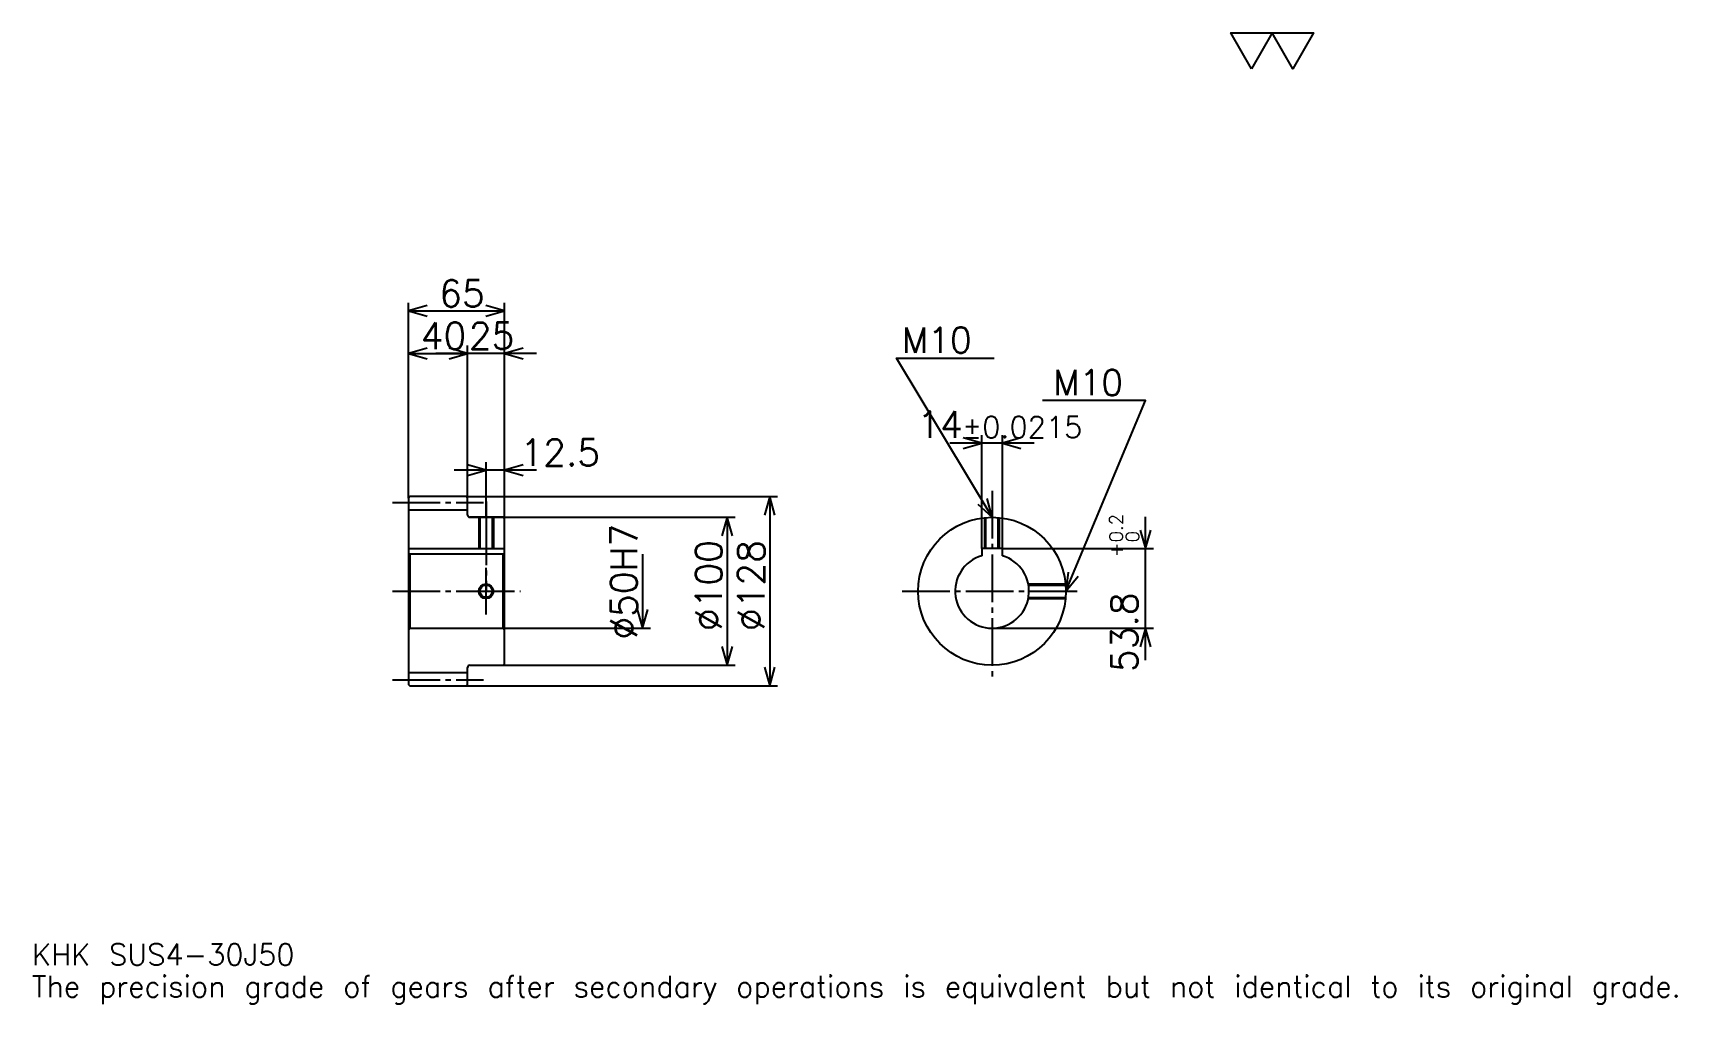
# Model space of a CAD drawing. Extents: x 36 to 1149, y 13 to 670.
import ezdxf

# ---------------------------------------------------------------- set-up
doc = ezdxf.new("R2010")
doc.units = 0
doc.linetypes.add('DASHDOT', pattern=[43.04348, 32.282609, -3.586957, 3.586957, -3.586957])
doc.layers.get('0').update_dxf_attribs({"linetype": 'CONTINUOUS'})
doc.layers.add('DASHDOT', color=6, linetype='DASHDOT')
doc.styles.add('KANJI', font='TXT', dxfattribs={"bigfont": 'BIGFONT'})

msp = doc.modelspace()

# ---------------------------------------------------------------- linework, layer by layer
at = {"color": 5}
for p, q in [((290.543457, 356.336975), (290.543457, 487.260895)), ((290.543457, 481.880463), (355.543457, 481.880463)), ((355.543457, 356.336975), (355.543457, 487.260895)), ((330.543457, 356.336975), (330.543457, 458.565247)), ((290.543457, 453.184814), (330.543457, 453.184814)), ((377.065186, 453.184814), (309.021729, 453.184814)), ((713.847778, 392.554382), (656.804321, 392.554382)), ((678.32605, 321.136963), (678.32605, 397.934814)), ((692.32605, 321.136963), (692.32605, 397.934814)), ((343.043457, 356.336975), (343.043457, 379.652191)), ((377.065186, 374.271759), (321.521729, 374.271759)), ((290.543457, 355.336975), (290.543457, 356.336975)), ((329.543457, 356.336975), (355.543457, 356.336975)), ((330.543457, 355.336975), (330.543457, 356.336975)), ((343.043457, 342.336975), (343.043457, 356.336975)), ((343.043457, 342.336975), (343.043457, 356.336975)), ((355.543457, 356.336975), (540.271729, 356.336975)), ((355.543457, 341.336975), (355.543457, 356.336975)), ((534.891296, 356.336975), (534.891296, 228.336975)), ((332.043457, 342.336975), (355.543457, 342.336975)), ((355.543457, 342.336975), (511.57605, 342.336975)), ((506.195618, 342.336975), (506.195618, 242.336975)), ((789.130432, 245.815231), (789.130432, 342.658722)), ((448.804321, 317.336975), (448.804321, 267.336975)), ((692.32605, 321.136963), (794.510864, 321.136963)), ((355.543457, 267.336975), (454.184753, 267.336975)), ((685.32605, 267.336975), (794.510864, 267.336975)), ((332.043457, 242.336975), (355.543457, 242.336975)), ((355.543457, 242.336975), (511.57605, 242.336975)), ((329.543457, 228.336975), (355.543457, 228.336975)), ((355.543457, 228.336975), (540.271729, 228.336975))]:
    msp.add_line(p, q, dxfattribs=at)
at = {"color": 4}
for p, q in [((290.543457, 347.336975), (330.543457, 347.336975)), ((290.543457, 321.136963), (355.543457, 321.136963)), ((291.543457, 317.336975), (291.543457, 267.336975)), ((354.543457, 317.336975), (355.543457, 318.336975)), ((354.543457, 267.336975), (355.543457, 266.336975)), ((290.543457, 237.336975), (330.543457, 237.336975))]:
    msp.add_line(p, q, dxfattribs=at)
at = {"color": 7}
msp.add_lwpolyline([(860.869568, 645.652161), (846.880432, 669.899963), (902.836975, 669.899963), (888.847839, 645.652161), (874.858704, 669.899963), (860.869568, 645.652161)], dxfattribs=at)
at = {"color": 5}
for points in [[(303.097809, 485.467407), (290.543457, 481.880463), (303.097809, 478.293518)], [(342.989105, 478.293518), (355.543457, 481.880463), (342.989105, 485.467407)], [(303.097809, 456.771759), (290.543457, 453.184814), (303.097809, 449.597839)], [(317.989105, 449.597839), (330.543457, 453.184814), (317.989105, 456.771759)], [(317.989105, 449.597839), (330.543457, 453.184814), (317.989105, 456.771759)], [(368.097809, 456.771759), (355.543457, 453.184814), (368.097809, 449.597839)], [(685.32605, 342.336975), (620.760864, 449.945679), (686.760864, 449.945679)], [(735.32605, 292.336975), (789.130371, 421.25), (719.543457, 421.25)], [(665.771729, 388.967407), (678.32605, 392.554382), (665.771729, 396.141327)], [(704.880432, 396.141327), (692.32605, 392.554382), (704.880432, 388.967407)], [(330.489105, 370.684814), (343.043457, 374.271759), (330.489105, 377.858704)], [(368.097809, 377.858704), (355.543457, 374.271759), (368.097809, 370.684814)], [(538.478271, 343.782623), (534.891296, 356.336975), (531.304321, 343.782623)], [(675.791138, 351.256775), (685.32605, 342.336975), (681.942749, 354.947723)], [(509.782593, 329.782623), (506.195618, 342.336975), (502.608673, 329.782623)], [(785.543457, 333.691315), (789.130432, 321.136963), (792.717407, 333.691315)], [(736.85144, 305.304291), (735.32605, 292.336975), (743.471802, 302.541138)], [(445.217346, 279.891327), (448.804321, 267.336975), (452.391296, 279.891327)], [(792.717407, 254.782623), (789.130432, 267.336975), (785.543457, 254.782623)], [(502.608673, 254.891327), (506.195618, 242.336975), (509.782593, 254.891327)], [(531.304321, 240.891327), (534.891296, 228.336975), (538.478271, 240.891327)]]:
    msp.add_lwpolyline(points, dxfattribs=at)
at = {"color": 4}
for points in [[(330.543457, 343.836975), (330.543457, 355.336975), (329.543457, 356.336975), (291.543457, 356.336975), (290.543457, 355.336975), (290.543457, 266.336975)], [(332.043457, 242.336975), (354.543457, 242.336975), (355.543457, 243.336975), (355.543457, 341.336975), (354.543457, 342.336975), (332.043457, 342.336975)], [(338.043457, 342.336975), (338.043457, 321.136963)], [(338.853455, 342.336975), (338.853455, 321.136963)], [(347.233459, 342.336975), (347.233459, 321.136963)], [(348.043457, 342.336975), (348.043457, 321.136963)], [(680.32605, 321.136963), (680.32605, 342.086334)], [(681.136108, 321.136963), (681.136108, 342.161102)], [(689.516113, 321.136963), (689.516113, 342.161102)], [(690.32605, 321.136963), (690.32605, 342.086334)], [(290.543457, 266.336975), (291.543457, 267.336975), (354.543457, 267.336975), (354.543457, 317.336975), (291.543457, 317.336975), (290.543457, 318.336975)], [(692.32605, 316.336975), (692.32605, 321.136963), (678.32605, 321.136963), (678.32605, 316.336975)], [(709.820984, 297.336975), (735.075439, 297.336975)], [(709.972473, 296.526978), (735.150208, 296.526978)], [(709.820984, 287.336975), (735.075439, 287.336975)], [(709.972473, 288.146973), (735.150208, 288.146973)], [(290.543457, 266.336975), (290.543457, 229.336975), (291.543457, 228.336975), (329.543457, 228.336975), (330.543457, 229.336975), (330.543457, 240.836975)]]:
    msp.add_lwpolyline(points, dxfattribs=at)
for centre, radius in [((685.32605, 292.336975), 50), ((343.043457, 292.336975), 4.19)]:
    msp.add_circle(centre, radius, dxfattribs=at)
at = {"color": 7}
msp.add_circle((343.043457, 292.336975), 5, dxfattribs=at)
at = {"color": 4}
for centre, radius, start, end in [((332.043457, 343.836975), 1.5, 180, 270), ((685.32605, 292.336975), 25, 106.260204555, 73.739795445), ((332.043457, 240.836975), 1.5, 90, 180)]:
    msp.add_arc(centre, radius, start, end, dxfattribs=at)
at = {"layer": 'DASHDOT', "color": 7}
for p, q in [((685.32605, 360.271759), (685.32605, 231.576111)), ((279.782593, 352.336975), (341.304321, 352.336975)), ((343.043457, 342.336975), (343.043457, 292.336975)), ((279.782593, 292.336975), (366.304321, 292.336975)), ((624.565186, 292.336975), (746.086914, 292.336975)), ((279.782593, 232.336975), (341.304321, 232.336975))]:
    msp.add_line(p, q, dxfattribs=at)
for points in [[(343.043457, 353.097839), (343.043457, 310.376099)], [(343.043457, 276.576111), (343.043457, 308.097839)], [(327.282593, 292.336975), (358.804321, 292.336975)]]:
    msp.add_lwpolyline(points, dxfattribs=at)

# ---------------------------------------------------------------- texts
at = {"color": 7, "style": 'KANJI'}
for s, height, p in [('65', 17.934783, (311.385864, 484.750031)), ('40', 17.934783, (298.885834, 456.054382)), ('25', 17.934783, (331.385864, 456.054382)), ('M10', 17.217392, (624.347778, 453.532623)), ('M10', 17.217392, (726.717346, 424.836975)), ('14', 17.934783, (634.854065, 396.141327)), ('%%p0.0215', 14.347826, (665.161621, 396.141327)), ('12.5', 17.934783, (366.304321, 377.141327)), ('KHK SUS4-30J50', 14.347826, (35.869564, 39.45652)), ('The precision grade of gears after secondary operations is equivalent but not identical to its original grade.', 14.347826, (35.869564, 17.934782))]:
    msp.add_text(s, height=height, dxfattribs=at).set_placement(p)
for s, height, p in [('%%c50H7', 17.934783, (445.217346, 259.605988)), ('0.2', 8.967391, (773.706543, 325.390808)), ('%%c100', 17.934783, (502.608673, 265.434814)), ('%%c128', 17.934783, (531.304321, 265.434814)), ('+', 8.967391, (773.706543, 315.347321)), ('0', 8.967391, (784.82605, 325.390808)), ('53.8', 17.934783, (783.75, 237.718491))]:
    msp.add_text(s, height=height, rotation=90, dxfattribs=at).set_placement(p)

doc.saveas('drawing.dxf')
